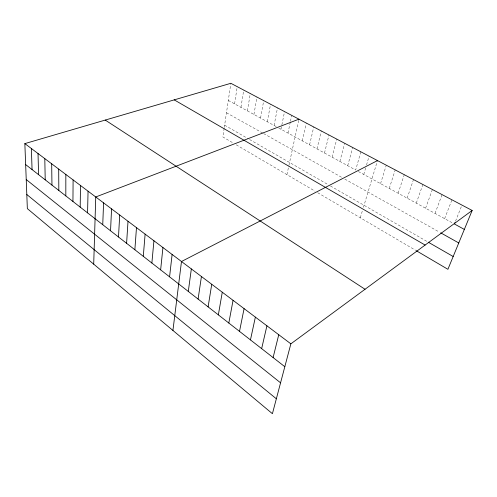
<?xml version="1.0" encoding="UTF-8"?>
<svg xmlns="http://www.w3.org/2000/svg" width="497" height="497" viewBox="0 0 497 497"><rect width="100%" height="100%" fill="white"/><g stroke="black" fill="none" stroke-linecap="round" stroke-linejoin="round"><path stroke-width="0.37" stroke-dasharray="2.48 1.86" d="M224.184 128.139L222.873 136.955L233.192 143.024M224.29 127.4L230.844 83.297M234.578 103.873L237.243 86.671M240.946 107.352L243.723 90.087M247.394 110.874L250.295 93.548M253.936 114.447L256.961 97.058M260.558 118.069L263.714 100.618M267.28 121.74L270.561 104.227M274.089 125.461L277.506 107.886M280.991 129.232L281.731 125.561M281.88 124.822L284.551 111.601M287.993 133.059L290.304 121.995M290.459 121.262L291.689 115.36M286.924 174.627L288.819 165.88M288.968 165.203L298.933 119.181M302.288 140.868L306.282 123.051M309.588 144.857L313.737 126.977M316.993 148.907L321.298 130.966M324.51 153.008L328.971 135.01M332.133 157.176L336.761 139.11M339.867 161.401L344.663 143.279M347.714 165.687L352.69 147.503M360.828 151.796L355.678 170.042L277.227 127.176M363.761 174.459L365.68 167.868M366.537 164.942L369.097 156.151M360.282 217.767L362.568 210.175M363.413 207.379L377.496 160.581M380.553 183.635L386.281 165.209M389.275 188.4L395.208 169.912M398.134 193.24L404.278 174.695M407.136 198.16L413.498 179.554M416.287 203.155L422.872 184.493M425.581 208.237L432.396 189.512M435.03 213.399L442.088 194.619M444.641 218.649L451.941 199.806M455.525 221.19L461.955 205.087M228.297 100.437L276.599 126.834M358.374 171.515L453.109 223.277M226.464 112.763L262.932 133.202M263.59 133.569L342.216 177.634M344.8 179.082L439.423 232.111M224.625 125.176L248.301 138.781M249.569 139.514L327.977 184.561M330.474 185.996L427.588 241.803M236.268 144.832L315.042 191.165M317.689 192.718L415.691 250.351"/><path stroke-width="0.75" d="M65.821 195.911L65.834 174.459M72.941 201.459L73.102 179.933M80.185 207.112L80.508 185.505M87.565 212.871L88.056 191.183M93.703 264.155L95.747 196.974L298.933 119.181M102.742 224.706L103.581 202.869M110.545 230.788L111.564 208.883M118.491 236.988L119.709 215.008M126.598 243.313L128.015 221.258M134.861 249.755L136.482 227.632M143.285 256.322L145.118 234.137M151.871 263.025L153.933 240.772M160.637 269.859L162.929 247.543M169.576 276.829L172.111 254.452M172.931 330.455L181.48 261.509L377.496 160.581M188.295 291.428L191.345 268.933M198.098 299.07L201.428 276.518M208.113 306.885L211.734 284.278M218.351 314.868L222.277 292.211M228.813 323.025L233.056 300.325M239.511 331.369L244.083 308.625M250.457 339.905L255.371 317.123M261.646 348.633L266.92 325.815M273.101 357.567L278.749 334.723M472.15 210.461L290.863 343.837L272.412 413.703L27.347 208.628L24.85 143.608L230.844 83.297L472.15 210.461L447.909 269.306L416.331 250.73M454.966 222.588L454.407 223.985L464.341 229.415M440.702 232.832L458.762 242.952M428.246 242.182L453.177 256.508M174.223 99.872L425.115 245.064M105.24 120.075L365.034 289.266M24.85 143.608L290.863 343.837M25.658 164.588L284.824 366.711M26.229 179.547L280.569 382.827M26.807 194.513L276.351 398.793M31.379 148.528L32.063 169.583M38.027 153.53L38.58 174.664M44.798 158.624L45.215 179.839M51.682 163.805L51.961 185.101M58.696 169.086L58.832 190.457"/></g></svg>
